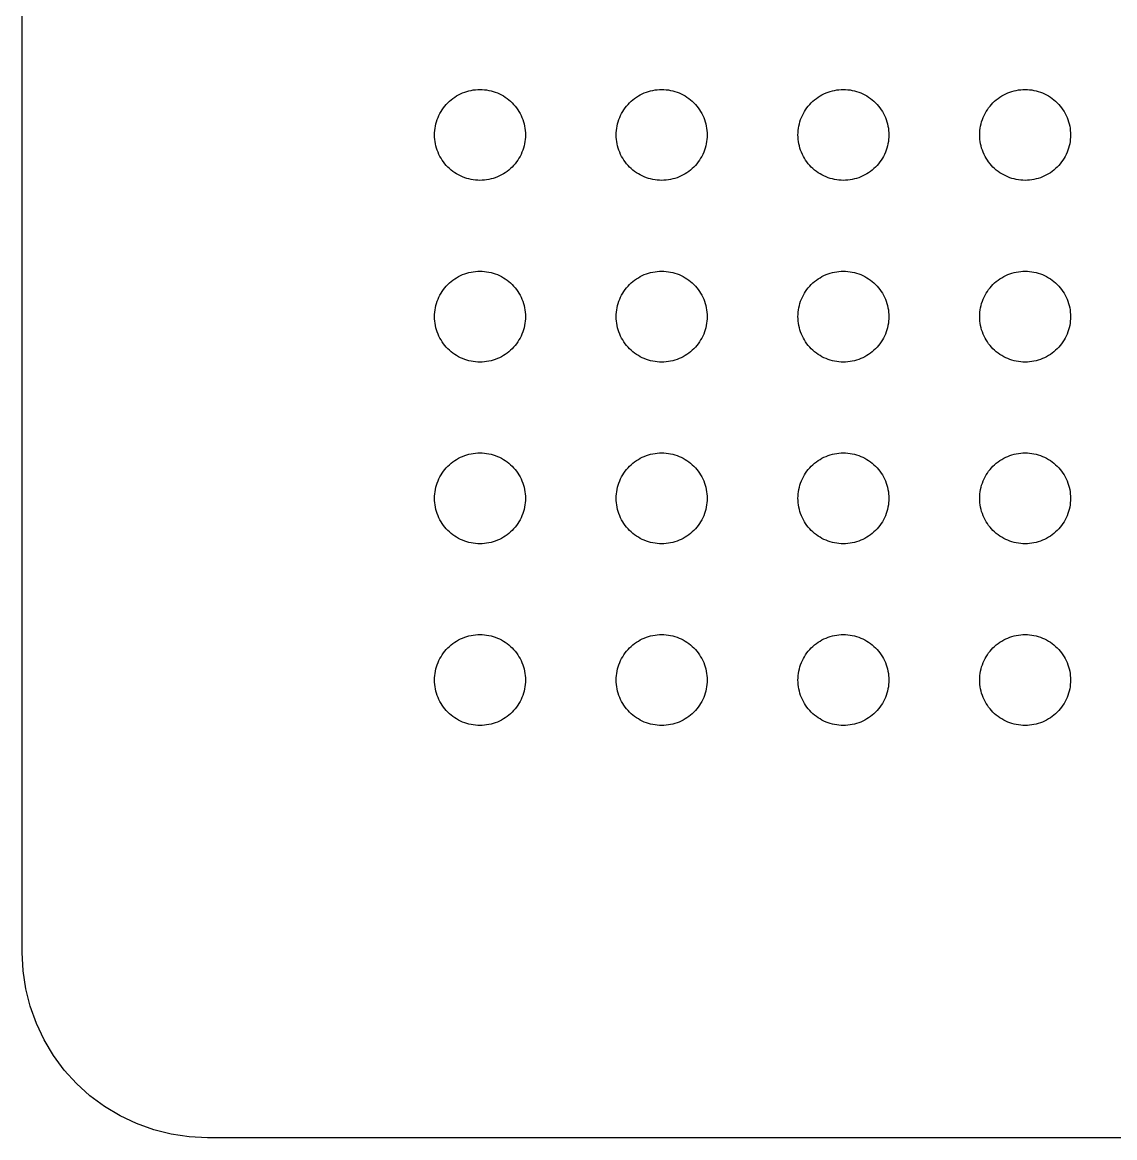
# Model space of a CAD drawing. Header units: millimetres. Extents: x 3 to 101, y 3 to 109.
# Drawn here: x 2.92 to 26.97, y 2.92 to 27.48 of the extents above; entities that cross this region are included whole.
import ezdxf

# ---------------------------------------------------------------- set-up
doc = ezdxf.new("R2010")
doc.units = ezdxf.units.MM
doc.layers.add('CUT', color=1, linetype='Continuous')
doc.layers.add('ENGRAVE', color=5, linetype='Continuous')

msp = doc.modelspace()

# ---------------------------------------------------------------- linework, layer by layer
at = {"layer": 'CUT'}
msp.add_lwpolyline([(97.0018, 2.925), (6.9982, 2.925), (6.6006, 2.9445), (6.205, 3.0032), (5.8171, 3.1004), (5.4405, 3.2351), (5.079, 3.4061), (4.736, 3.6117), (4.4148, 3.8499), (4.1185, 4.1185), (3.8499, 4.4148), (3.6117, 4.736), (3.4061, 5.079), (3.2351, 5.4405), (3.1004, 5.8171), (3.0032, 6.205), (2.9445, 6.6006), (2.925, 6.9982), (2.925, 105.0018)], dxfattribs=at)
at = {"layer": 'ENGRAVE'}
for points in [[(14, 25), (13.9988, 24.9509), (13.9952, 24.902), (13.9892, 24.8533), (13.9808, 24.8049), (13.97, 24.757), (13.9569, 24.7097), (13.9415, 24.6631), (13.9239, 24.6173), (13.904, 24.5724), (13.8819, 24.5286), (13.8577, 24.4859), (13.8315, 24.4444), (13.8032, 24.4043), (13.773, 24.3656), (13.741, 24.3284), (13.7071, 24.2929), (13.6716, 24.259), (13.6344, 24.227), (13.5957, 24.1968), (13.5556, 24.1685), (13.5141, 24.1423), (13.4714, 24.1181), (13.4276, 24.096), (13.3827, 24.0761), (13.3369, 24.0585), (13.2903, 24.0431), (13.243, 24.03), (13.1951, 24.0192), (13.1467, 24.0108), (13.098, 24.0048), (13.0491, 24.0012), (13, 24), (12.9509, 24.0012), (12.902, 24.0048), (12.8533, 24.0108), (12.8049, 24.0192), (12.757, 24.03), (12.7097, 24.0431), (12.6631, 24.0585), (12.6173, 24.0761), (12.5724, 24.096), (12.5286, 24.1181), (12.4859, 24.1423), (12.4444, 24.1685), (12.4043, 24.1968), (12.3656, 24.227), (12.3284, 24.259), (12.2929, 24.2929), (12.259, 24.3284), (12.227, 24.3656), (12.1968, 24.4043), (12.1685, 24.4444), (12.1423, 24.4859), (12.1181, 24.5286), (12.096, 24.5724), (12.0761, 24.6173), (12.0585, 24.6631), (12.0431, 24.7097), (12.03, 24.757), (12.0192, 24.8049), (12.0108, 24.8533), (12.0048, 24.902), (12.0012, 24.9509), (12, 25), (12.0012, 25.0491), (12.0048, 25.098), (12.0108, 25.1467), (12.0192, 25.1951), (12.03, 25.243), (12.0431, 25.2903), (12.0585, 25.3369), (12.0761, 25.3827), (12.096, 25.4276), (12.1181, 25.4714), (12.1423, 25.5141), (12.1685, 25.5556), (12.1968, 25.5957), (12.227, 25.6344), (12.259, 25.6716), (12.2929, 25.7071), (12.3284, 25.741), (12.3656, 25.773), (12.4043, 25.8032), (12.4444, 25.8315), (12.4859, 25.8577), (12.5286, 25.8819), (12.5724, 25.904), (12.6173, 25.9239), (12.6631, 25.9415), (12.7097, 25.9569), (12.757, 25.97), (12.8049, 25.9808), (12.8533, 25.9892), (12.902, 25.9952), (12.9509, 25.9988), (13, 26), (13.0491, 25.9988), (13.098, 25.9952), (13.1467, 25.9892), (13.1951, 25.9808), (13.243, 25.97), (13.2903, 25.9569), (13.3369, 25.9415), (13.3827, 25.9239), (13.4276, 25.904), (13.4714, 25.8819), (13.5141, 25.8577), (13.5556, 25.8315), (13.5957, 25.8032), (13.6344, 25.773), (13.6716, 25.741), (13.7071, 25.7071), (13.741, 25.6716), (13.773, 25.6344), (13.8032, 25.5957), (13.8315, 25.5556), (13.8577, 25.5141), (13.8819, 25.4714), (13.904, 25.4276), (13.9239, 25.3827), (13.9415, 25.3369), (13.9569, 25.2903), (13.97, 25.243), (13.9808, 25.1951), (13.9892, 25.1467), (13.9952, 25.098), (13.9988, 25.0491), (14, 25)], [(18, 25), (17.9988, 24.9509), (17.9952, 24.902), (17.9892, 24.8533), (17.9808, 24.8049), (17.97, 24.757), (17.9569, 24.7097), (17.9415, 24.6631), (17.9239, 24.6173), (17.904, 24.5724), (17.8819, 24.5286), (17.8577, 24.4859), (17.8315, 24.4444), (17.8032, 24.4043), (17.773, 24.3656), (17.741, 24.3284), (17.7071, 24.2929), (17.6716, 24.259), (17.6344, 24.227), (17.5957, 24.1968), (17.5556, 24.1685), (17.5141, 24.1423), (17.4714, 24.1181), (17.4276, 24.096), (17.3827, 24.0761), (17.3369, 24.0585), (17.2903, 24.0431), (17.243, 24.03), (17.1951, 24.0192), (17.1467, 24.0108), (17.098, 24.0048), (17.0491, 24.0012), (17, 24), (16.9509, 24.0012), (16.902, 24.0048), (16.8533, 24.0108), (16.8049, 24.0192), (16.757, 24.03), (16.7097, 24.0431), (16.6631, 24.0585), (16.6173, 24.0761), (16.5724, 24.096), (16.5286, 24.1181), (16.4859, 24.1423), (16.4444, 24.1685), (16.4043, 24.1968), (16.3656, 24.227), (16.3284, 24.259), (16.2929, 24.2929), (16.259, 24.3284), (16.227, 24.3656), (16.1968, 24.4043), (16.1685, 24.4444), (16.1423, 24.4859), (16.1181, 24.5286), (16.096, 24.5724), (16.0761, 24.6173), (16.0585, 24.6631), (16.0431, 24.7097), (16.03, 24.757), (16.0192, 24.8049), (16.0108, 24.8533), (16.0048, 24.902), (16.0012, 24.9509), (16, 25), (16.0012, 25.0491), (16.0048, 25.098), (16.0108, 25.1467), (16.0192, 25.1951), (16.03, 25.243), (16.0431, 25.2903), (16.0585, 25.3369), (16.0761, 25.3827), (16.096, 25.4276), (16.1181, 25.4714), (16.1423, 25.5141), (16.1685, 25.5556), (16.1968, 25.5957), (16.227, 25.6344), (16.259, 25.6716), (16.2929, 25.7071), (16.3284, 25.741), (16.3656, 25.773), (16.4043, 25.8032), (16.4444, 25.8315), (16.4859, 25.8577), (16.5286, 25.8819), (16.5724, 25.904), (16.6173, 25.9239), (16.6631, 25.9415), (16.7097, 25.9569), (16.757, 25.97), (16.8049, 25.9808), (16.8533, 25.9892), (16.902, 25.9952), (16.9509, 25.9988), (17, 26), (17.0491, 25.9988), (17.098, 25.9952), (17.1467, 25.9892), (17.1951, 25.9808), (17.243, 25.97), (17.2903, 25.9569), (17.3369, 25.9415), (17.3827, 25.9239), (17.4276, 25.904), (17.4714, 25.8819), (17.5141, 25.8577), (17.5556, 25.8315), (17.5957, 25.8032), (17.6344, 25.773), (17.6716, 25.741), (17.7071, 25.7071), (17.741, 25.6716), (17.773, 25.6344), (17.8032, 25.5957), (17.8315, 25.5556), (17.8577, 25.5141), (17.8819, 25.4714), (17.904, 25.4276), (17.9239, 25.3827), (17.9415, 25.3369), (17.9569, 25.2903), (17.97, 25.243), (17.9808, 25.1951), (17.9892, 25.1467), (17.9952, 25.098), (17.9988, 25.0491), (18, 25)], [(22, 25), (21.9988, 24.9509), (21.9952, 24.902), (21.9892, 24.8533), (21.9808, 24.8049), (21.97, 24.757), (21.9569, 24.7097), (21.9415, 24.6631), (21.9239, 24.6173), (21.904, 24.5724), (21.8819, 24.5286), (21.8577, 24.4859), (21.8315, 24.4444), (21.8032, 24.4043), (21.773, 24.3656), (21.741, 24.3284), (21.7071, 24.2929), (21.6716, 24.259), (21.6344, 24.227), (21.5957, 24.1968), (21.5556, 24.1685), (21.5141, 24.1423), (21.4714, 24.1181), (21.4276, 24.096), (21.3827, 24.0761), (21.3369, 24.0585), (21.2903, 24.0431), (21.243, 24.03), (21.1951, 24.0192), (21.1467, 24.0108), (21.098, 24.0048), (21.0491, 24.0012), (21, 24), (20.9509, 24.0012), (20.902, 24.0048), (20.8533, 24.0108), (20.8049, 24.0192), (20.757, 24.03), (20.7097, 24.0431), (20.6631, 24.0585), (20.6173, 24.0761), (20.5724, 24.096), (20.5286, 24.1181), (20.4859, 24.1423), (20.4444, 24.1685), (20.4043, 24.1968), (20.3656, 24.227), (20.3284, 24.259), (20.2929, 24.2929), (20.259, 24.3284), (20.227, 24.3656), (20.1968, 24.4043), (20.1685, 24.4444), (20.1423, 24.4859), (20.1181, 24.5286), (20.096, 24.5724), (20.0761, 24.6173), (20.0585, 24.6631), (20.0431, 24.7097), (20.03, 24.757), (20.0192, 24.8049), (20.0108, 24.8533), (20.0048, 24.902), (20.0012, 24.9509), (20, 25), (20.0012, 25.0491), (20.0048, 25.098), (20.0108, 25.1467), (20.0192, 25.1951), (20.03, 25.243), (20.0431, 25.2903), (20.0585, 25.3369), (20.0761, 25.3827), (20.096, 25.4276), (20.1181, 25.4714), (20.1423, 25.5141), (20.1685, 25.5556), (20.1968, 25.5957), (20.227, 25.6344), (20.259, 25.6716), (20.2929, 25.7071), (20.3284, 25.741), (20.3656, 25.773), (20.4043, 25.8032), (20.4444, 25.8315), (20.4859, 25.8577), (20.5286, 25.8819), (20.5724, 25.904), (20.6173, 25.9239), (20.6631, 25.9415), (20.7097, 25.9569), (20.757, 25.97), (20.8049, 25.9808), (20.8533, 25.9892), (20.902, 25.9952), (20.9509, 25.9988), (21, 26), (21.0491, 25.9988), (21.098, 25.9952), (21.1467, 25.9892), (21.1951, 25.9808), (21.243, 25.97), (21.2903, 25.9569), (21.3369, 25.9415), (21.3827, 25.9239), (21.4276, 25.904), (21.4714, 25.8819), (21.5141, 25.8577), (21.5556, 25.8315), (21.5957, 25.8032), (21.6344, 25.773), (21.6716, 25.741), (21.7071, 25.7071), (21.741, 25.6716), (21.773, 25.6344), (21.8032, 25.5957), (21.8315, 25.5556), (21.8577, 25.5141), (21.8819, 25.4714), (21.904, 25.4276), (21.9239, 25.3827), (21.9415, 25.3369), (21.9569, 25.2903), (21.97, 25.243), (21.9808, 25.1951), (21.9892, 25.1467), (21.9952, 25.098), (21.9988, 25.0491), (22, 25)], [(26, 25), (25.9988, 24.9509), (25.9952, 24.902), (25.9892, 24.8533), (25.9808, 24.8049), (25.97, 24.757), (25.9569, 24.7097), (25.9415, 24.6631), (25.9239, 24.6173), (25.904, 24.5724), (25.8819, 24.5286), (25.8577, 24.4859), (25.8315, 24.4444), (25.8032, 24.4043), (25.773, 24.3656), (25.741, 24.3284), (25.7071, 24.2929), (25.6716, 24.259), (25.6344, 24.227), (25.5957, 24.1968), (25.5556, 24.1685), (25.5141, 24.1423), (25.4714, 24.1181), (25.4276, 24.096), (25.3827, 24.0761), (25.3369, 24.0585), (25.2903, 24.0431), (25.243, 24.03), (25.1951, 24.0192), (25.1467, 24.0108), (25.098, 24.0048), (25.0491, 24.0012), (25, 24), (24.9509, 24.0012), (24.902, 24.0048), (24.8533, 24.0108), (24.8049, 24.0192), (24.757, 24.03), (24.7097, 24.0431), (24.6631, 24.0585), (24.6173, 24.0761), (24.5724, 24.096), (24.5286, 24.1181), (24.4859, 24.1423), (24.4444, 24.1685), (24.4043, 24.1968), (24.3656, 24.227), (24.3284, 24.259), (24.2929, 24.2929), (24.259, 24.3284), (24.227, 24.3656), (24.1968, 24.4043), (24.1685, 24.4444), (24.1423, 24.4859), (24.1181, 24.5286), (24.096, 24.5724), (24.0761, 24.6173), (24.0585, 24.6631), (24.0431, 24.7097), (24.03, 24.757), (24.0192, 24.8049), (24.0108, 24.8533), (24.0048, 24.902), (24.0012, 24.9509), (24, 25), (24.0012, 25.0491), (24.0048, 25.098), (24.0108, 25.1467), (24.0192, 25.1951), (24.03, 25.243), (24.0431, 25.2903), (24.0585, 25.3369), (24.0761, 25.3827), (24.096, 25.4276), (24.1181, 25.4714), (24.1423, 25.5141), (24.1685, 25.5556), (24.1968, 25.5957), (24.227, 25.6344), (24.259, 25.6716), (24.2929, 25.7071), (24.3284, 25.741), (24.3656, 25.773), (24.4043, 25.8032), (24.4444, 25.8315), (24.4859, 25.8577), (24.5286, 25.8819), (24.5724, 25.904), (24.6173, 25.9239), (24.6631, 25.9415), (24.7097, 25.9569), (24.757, 25.97), (24.8049, 25.9808), (24.8533, 25.9892), (24.902, 25.9952), (24.9509, 25.9988), (25, 26), (25.0491, 25.9988), (25.098, 25.9952), (25.1467, 25.9892), (25.1951, 25.9808), (25.243, 25.97), (25.2903, 25.9569), (25.3369, 25.9415), (25.3827, 25.9239), (25.4276, 25.904), (25.4714, 25.8819), (25.5141, 25.8577), (25.5556, 25.8315), (25.5957, 25.8032), (25.6344, 25.773), (25.6716, 25.741), (25.7071, 25.7071), (25.741, 25.6716), (25.773, 25.6344), (25.8032, 25.5957), (25.8315, 25.5556), (25.8577, 25.5141), (25.8819, 25.4714), (25.904, 25.4276), (25.9239, 25.3827), (25.9415, 25.3369), (25.9569, 25.2903), (25.97, 25.243), (25.9808, 25.1951), (25.9892, 25.1467), (25.9952, 25.098), (25.9988, 25.0491), (26, 25)], [(14, 21), (13.9988, 20.9509), (13.9952, 20.902), (13.9892, 20.8533), (13.9808, 20.8049), (13.97, 20.757), (13.9569, 20.7097), (13.9415, 20.6631), (13.9239, 20.6173), (13.904, 20.5724), (13.8819, 20.5286), (13.8577, 20.4859), (13.8315, 20.4444), (13.8032, 20.4043), (13.773, 20.3656), (13.741, 20.3284), (13.7071, 20.2929), (13.6716, 20.259), (13.6344, 20.227), (13.5957, 20.1968), (13.5556, 20.1685), (13.5141, 20.1423), (13.4714, 20.1181), (13.4276, 20.096), (13.3827, 20.0761), (13.3369, 20.0585), (13.2903, 20.0431), (13.243, 20.03), (13.1951, 20.0192), (13.1467, 20.0108), (13.098, 20.0048), (13.0491, 20.0012), (13, 20), (12.9509, 20.0012), (12.902, 20.0048), (12.8533, 20.0108), (12.8049, 20.0192), (12.757, 20.03), (12.7097, 20.0431), (12.6631, 20.0585), (12.6173, 20.0761), (12.5724, 20.096), (12.5286, 20.1181), (12.4859, 20.1423), (12.4444, 20.1685), (12.4043, 20.1968), (12.3656, 20.227), (12.3284, 20.259), (12.2929, 20.2929), (12.259, 20.3284), (12.227, 20.3656), (12.1968, 20.4043), (12.1685, 20.4444), (12.1423, 20.4859), (12.1181, 20.5286), (12.096, 20.5724), (12.0761, 20.6173), (12.0585, 20.6631), (12.0431, 20.7097), (12.03, 20.757), (12.0192, 20.8049), (12.0108, 20.8533), (12.0048, 20.902), (12.0012, 20.9509), (12, 21), (12.0012, 21.0491), (12.0048, 21.098), (12.0108, 21.1467), (12.0192, 21.1951), (12.03, 21.243), (12.0431, 21.2903), (12.0585, 21.3369), (12.0761, 21.3827), (12.096, 21.4276), (12.1181, 21.4714), (12.1423, 21.5141), (12.1685, 21.5556), (12.1968, 21.5957), (12.227, 21.6344), (12.259, 21.6716), (12.2929, 21.7071), (12.3284, 21.741), (12.3656, 21.773), (12.4043, 21.8032), (12.4444, 21.8315), (12.4859, 21.8577), (12.5286, 21.8819), (12.5724, 21.904), (12.6173, 21.9239), (12.6631, 21.9415), (12.7097, 21.9569), (12.757, 21.97), (12.8049, 21.9808), (12.8533, 21.9892), (12.902, 21.9952), (12.9509, 21.9988), (13, 22), (13.0491, 21.9988), (13.098, 21.9952), (13.1467, 21.9892), (13.1951, 21.9808), (13.243, 21.97), (13.2903, 21.9569), (13.3369, 21.9415), (13.3827, 21.9239), (13.4276, 21.904), (13.4714, 21.8819), (13.5141, 21.8577), (13.5556, 21.8315), (13.5957, 21.8032), (13.6344, 21.773), (13.6716, 21.741), (13.7071, 21.7071), (13.741, 21.6716), (13.773, 21.6344), (13.8032, 21.5957), (13.8315, 21.5556), (13.8577, 21.5141), (13.8819, 21.4714), (13.904, 21.4276), (13.9239, 21.3827), (13.9415, 21.3369), (13.9569, 21.2903), (13.97, 21.243), (13.9808, 21.1951), (13.9892, 21.1467), (13.9952, 21.098), (13.9988, 21.0491), (14, 21)], [(18, 21), (17.9988, 20.9509), (17.9952, 20.902), (17.9892, 20.8533), (17.9808, 20.8049), (17.97, 20.757), (17.9569, 20.7097), (17.9415, 20.6631), (17.9239, 20.6173), (17.904, 20.5724), (17.8819, 20.5286), (17.8577, 20.4859), (17.8315, 20.4444), (17.8032, 20.4043), (17.773, 20.3656), (17.741, 20.3284), (17.7071, 20.2929), (17.6716, 20.259), (17.6344, 20.227), (17.5957, 20.1968), (17.5556, 20.1685), (17.5141, 20.1423), (17.4714, 20.1181), (17.4276, 20.096), (17.3827, 20.0761), (17.3369, 20.0585), (17.2903, 20.0431), (17.243, 20.03), (17.1951, 20.0192), (17.1467, 20.0108), (17.098, 20.0048), (17.0491, 20.0012), (17, 20), (16.9509, 20.0012), (16.902, 20.0048), (16.8533, 20.0108), (16.8049, 20.0192), (16.757, 20.03), (16.7097, 20.0431), (16.6631, 20.0585), (16.6173, 20.0761), (16.5724, 20.096), (16.5286, 20.1181), (16.4859, 20.1423), (16.4444, 20.1685), (16.4043, 20.1968), (16.3656, 20.227), (16.3284, 20.259), (16.2929, 20.2929), (16.259, 20.3284), (16.227, 20.3656), (16.1968, 20.4043), (16.1685, 20.4444), (16.1423, 20.4859), (16.1181, 20.5286), (16.096, 20.5724), (16.0761, 20.6173), (16.0585, 20.6631), (16.0431, 20.7097), (16.03, 20.757), (16.0192, 20.8049), (16.0108, 20.8533), (16.0048, 20.902), (16.0012, 20.9509), (16, 21), (16.0012, 21.0491), (16.0048, 21.098), (16.0108, 21.1467), (16.0192, 21.1951), (16.03, 21.243), (16.0431, 21.2903), (16.0585, 21.3369), (16.0761, 21.3827), (16.096, 21.4276), (16.1181, 21.4714), (16.1423, 21.5141), (16.1685, 21.5556), (16.1968, 21.5957), (16.227, 21.6344), (16.259, 21.6716), (16.2929, 21.7071), (16.3284, 21.741), (16.3656, 21.773), (16.4043, 21.8032), (16.4444, 21.8315), (16.4859, 21.8577), (16.5286, 21.8819), (16.5724, 21.904), (16.6173, 21.9239), (16.6631, 21.9415), (16.7097, 21.9569), (16.757, 21.97), (16.8049, 21.9808), (16.8533, 21.9892), (16.902, 21.9952), (16.9509, 21.9988), (17, 22), (17.0491, 21.9988), (17.098, 21.9952), (17.1467, 21.9892), (17.1951, 21.9808), (17.243, 21.97), (17.2903, 21.9569), (17.3369, 21.9415), (17.3827, 21.9239), (17.4276, 21.904), (17.4714, 21.8819), (17.5141, 21.8577), (17.5556, 21.8315), (17.5957, 21.8032), (17.6344, 21.773), (17.6716, 21.741), (17.7071, 21.7071), (17.741, 21.6716), (17.773, 21.6344), (17.8032, 21.5957), (17.8315, 21.5556), (17.8577, 21.5141), (17.8819, 21.4714), (17.904, 21.4276), (17.9239, 21.3827), (17.9415, 21.3369), (17.9569, 21.2903), (17.97, 21.243), (17.9808, 21.1951), (17.9892, 21.1467), (17.9952, 21.098), (17.9988, 21.0491), (18, 21)], [(22, 21), (21.9988, 20.9509), (21.9952, 20.902), (21.9892, 20.8533), (21.9808, 20.8049), (21.97, 20.757), (21.9569, 20.7097), (21.9415, 20.6631), (21.9239, 20.6173), (21.904, 20.5724), (21.8819, 20.5286), (21.8577, 20.4859), (21.8315, 20.4444), (21.8032, 20.4043), (21.773, 20.3656), (21.741, 20.3284), (21.7071, 20.2929), (21.6716, 20.259), (21.6344, 20.227), (21.5957, 20.1968), (21.5556, 20.1685), (21.5141, 20.1423), (21.4714, 20.1181), (21.4276, 20.096), (21.3827, 20.0761), (21.3369, 20.0585), (21.2903, 20.0431), (21.243, 20.03), (21.1951, 20.0192), (21.1467, 20.0108), (21.098, 20.0048), (21.0491, 20.0012), (21, 20), (20.9509, 20.0012), (20.902, 20.0048), (20.8533, 20.0108), (20.8049, 20.0192), (20.757, 20.03), (20.7097, 20.0431), (20.6631, 20.0585), (20.6173, 20.0761), (20.5724, 20.096), (20.5286, 20.1181), (20.4859, 20.1423), (20.4444, 20.1685), (20.4043, 20.1968), (20.3656, 20.227), (20.3284, 20.259), (20.2929, 20.2929), (20.259, 20.3284), (20.227, 20.3656), (20.1968, 20.4043), (20.1685, 20.4444), (20.1423, 20.4859), (20.1181, 20.5286), (20.096, 20.5724), (20.0761, 20.6173), (20.0585, 20.6631), (20.0431, 20.7097), (20.03, 20.757), (20.0192, 20.8049), (20.0108, 20.8533), (20.0048, 20.902), (20.0012, 20.9509), (20, 21), (20.0012, 21.0491), (20.0048, 21.098), (20.0108, 21.1467), (20.0192, 21.1951), (20.03, 21.243), (20.0431, 21.2903), (20.0585, 21.3369), (20.0761, 21.3827), (20.096, 21.4276), (20.1181, 21.4714), (20.1423, 21.5141), (20.1685, 21.5556), (20.1968, 21.5957), (20.227, 21.6344), (20.259, 21.6716), (20.2929, 21.7071), (20.3284, 21.741), (20.3656, 21.773), (20.4043, 21.8032), (20.4444, 21.8315), (20.4859, 21.8577), (20.5286, 21.8819), (20.5724, 21.904), (20.6173, 21.9239), (20.6631, 21.9415), (20.7097, 21.9569), (20.757, 21.97), (20.8049, 21.9808), (20.8533, 21.9892), (20.902, 21.9952), (20.9509, 21.9988), (21, 22), (21.0491, 21.9988), (21.098, 21.9952), (21.1467, 21.9892), (21.1951, 21.9808), (21.243, 21.97), (21.2903, 21.9569), (21.3369, 21.9415), (21.3827, 21.9239), (21.4276, 21.904), (21.4714, 21.8819), (21.5141, 21.8577), (21.5556, 21.8315), (21.5957, 21.8032), (21.6344, 21.773), (21.6716, 21.741), (21.7071, 21.7071), (21.741, 21.6716), (21.773, 21.6344), (21.8032, 21.5957), (21.8315, 21.5556), (21.8577, 21.5141), (21.8819, 21.4714), (21.904, 21.4276), (21.9239, 21.3827), (21.9415, 21.3369), (21.9569, 21.2903), (21.97, 21.243), (21.9808, 21.1951), (21.9892, 21.1467), (21.9952, 21.098), (21.9988, 21.0491), (22, 21)], [(26, 21), (25.9988, 20.9509), (25.9952, 20.902), (25.9892, 20.8533), (25.9808, 20.8049), (25.97, 20.757), (25.9569, 20.7097), (25.9415, 20.6631), (25.9239, 20.6173), (25.904, 20.5724), (25.8819, 20.5286), (25.8577, 20.4859), (25.8315, 20.4444), (25.8032, 20.4043), (25.773, 20.3656), (25.741, 20.3284), (25.7071, 20.2929), (25.6716, 20.259), (25.6344, 20.227), (25.5957, 20.1968), (25.5556, 20.1685), (25.5141, 20.1423), (25.4714, 20.1181), (25.4276, 20.096), (25.3827, 20.0761), (25.3369, 20.0585), (25.2903, 20.0431), (25.243, 20.03), (25.1951, 20.0192), (25.1467, 20.0108), (25.098, 20.0048), (25.0491, 20.0012), (25, 20), (24.9509, 20.0012), (24.902, 20.0048), (24.8533, 20.0108), (24.8049, 20.0192), (24.757, 20.03), (24.7097, 20.0431), (24.6631, 20.0585), (24.6173, 20.0761), (24.5724, 20.096), (24.5286, 20.1181), (24.4859, 20.1423), (24.4444, 20.1685), (24.4043, 20.1968), (24.3656, 20.227), (24.3284, 20.259), (24.2929, 20.2929), (24.259, 20.3284), (24.227, 20.3656), (24.1968, 20.4043), (24.1685, 20.4444), (24.1423, 20.4859), (24.1181, 20.5286), (24.096, 20.5724), (24.0761, 20.6173), (24.0585, 20.6631), (24.0431, 20.7097), (24.03, 20.757), (24.0192, 20.8049), (24.0108, 20.8533), (24.0048, 20.902), (24.0012, 20.9509), (24, 21), (24.0012, 21.0491), (24.0048, 21.098), (24.0108, 21.1467), (24.0192, 21.1951), (24.03, 21.243), (24.0431, 21.2903), (24.0585, 21.3369), (24.0761, 21.3827), (24.096, 21.4276), (24.1181, 21.4714), (24.1423, 21.5141), (24.1685, 21.5556), (24.1968, 21.5957), (24.227, 21.6344), (24.259, 21.6716), (24.2929, 21.7071), (24.3284, 21.741), (24.3656, 21.773), (24.4043, 21.8032), (24.4444, 21.8315), (24.4859, 21.8577), (24.5286, 21.8819), (24.5724, 21.904), (24.6173, 21.9239), (24.6631, 21.9415), (24.7097, 21.9569), (24.757, 21.97), (24.8049, 21.9808), (24.8533, 21.9892), (24.902, 21.9952), (24.9509, 21.9988), (25, 22), (25.0491, 21.9988), (25.098, 21.9952), (25.1467, 21.9892), (25.1951, 21.9808), (25.243, 21.97), (25.2903, 21.9569), (25.3369, 21.9415), (25.3827, 21.9239), (25.4276, 21.904), (25.4714, 21.8819), (25.5141, 21.8577), (25.5556, 21.8315), (25.5957, 21.8032), (25.6344, 21.773), (25.6716, 21.741), (25.7071, 21.7071), (25.741, 21.6716), (25.773, 21.6344), (25.8032, 21.5957), (25.8315, 21.5556), (25.8577, 21.5141), (25.8819, 21.4714), (25.904, 21.4276), (25.9239, 21.3827), (25.9415, 21.3369), (25.9569, 21.2903), (25.97, 21.243), (25.9808, 21.1951), (25.9892, 21.1467), (25.9952, 21.098), (25.9988, 21.0491), (26, 21)], [(14, 17), (13.9988, 16.9509), (13.9952, 16.902), (13.9892, 16.8533), (13.9808, 16.8049), (13.97, 16.757), (13.9569, 16.7097), (13.9415, 16.6631), (13.9239, 16.6173), (13.904, 16.5724), (13.8819, 16.5286), (13.8577, 16.4859), (13.8315, 16.4444), (13.8032, 16.4043), (13.773, 16.3656), (13.741, 16.3284), (13.7071, 16.2929), (13.6716, 16.259), (13.6344, 16.227), (13.5957, 16.1968), (13.5556, 16.1685), (13.5141, 16.1423), (13.4714, 16.1181), (13.4276, 16.096), (13.3827, 16.0761), (13.3369, 16.0585), (13.2903, 16.0431), (13.243, 16.03), (13.1951, 16.0192), (13.1467, 16.0108), (13.098, 16.0048), (13.0491, 16.0012), (13, 16), (12.9509, 16.0012), (12.902, 16.0048), (12.8533, 16.0108), (12.8049, 16.0192), (12.757, 16.03), (12.7097, 16.0431), (12.6631, 16.0585), (12.6173, 16.0761), (12.5724, 16.096), (12.5286, 16.1181), (12.4859, 16.1423), (12.4444, 16.1685), (12.4043, 16.1968), (12.3656, 16.227), (12.3284, 16.259), (12.2929, 16.2929), (12.259, 16.3284), (12.227, 16.3656), (12.1968, 16.4043), (12.1685, 16.4444), (12.1423, 16.4859), (12.1181, 16.5286), (12.096, 16.5724), (12.0761, 16.6173), (12.0585, 16.6631), (12.0431, 16.7097), (12.03, 16.757), (12.0192, 16.8049), (12.0108, 16.8533), (12.0048, 16.902), (12.0012, 16.9509), (12, 17), (12.0012, 17.0491), (12.0048, 17.098), (12.0108, 17.1467), (12.0192, 17.1951), (12.03, 17.243), (12.0431, 17.2903), (12.0585, 17.3369), (12.0761, 17.3827), (12.096, 17.4276), (12.1181, 17.4714), (12.1423, 17.5141), (12.1685, 17.5556), (12.1968, 17.5957), (12.227, 17.6344), (12.259, 17.6716), (12.2929, 17.7071), (12.3284, 17.741), (12.3656, 17.773), (12.4043, 17.8032), (12.4444, 17.8315), (12.4859, 17.8577), (12.5286, 17.8819), (12.5724, 17.904), (12.6173, 17.9239), (12.6631, 17.9415), (12.7097, 17.9569), (12.757, 17.97), (12.8049, 17.9808), (12.8533, 17.9892), (12.902, 17.9952), (12.9509, 17.9988), (13, 18), (13.0491, 17.9988), (13.098, 17.9952), (13.1467, 17.9892), (13.1951, 17.9808), (13.243, 17.97), (13.2903, 17.9569), (13.3369, 17.9415), (13.3827, 17.9239), (13.4276, 17.904), (13.4714, 17.8819), (13.5141, 17.8577), (13.5556, 17.8315), (13.5957, 17.8032), (13.6344, 17.773), (13.6716, 17.741), (13.7071, 17.7071), (13.741, 17.6716), (13.773, 17.6344), (13.8032, 17.5957), (13.8315, 17.5556), (13.8577, 17.5141), (13.8819, 17.4714), (13.904, 17.4276), (13.9239, 17.3827), (13.9415, 17.3369), (13.9569, 17.2903), (13.97, 17.243), (13.9808, 17.1951), (13.9892, 17.1467), (13.9952, 17.098), (13.9988, 17.0491), (14, 17)], [(18, 17), (17.9988, 16.9509), (17.9952, 16.902), (17.9892, 16.8533), (17.9808, 16.8049), (17.97, 16.757), (17.9569, 16.7097), (17.9415, 16.6631), (17.9239, 16.6173), (17.904, 16.5724), (17.8819, 16.5286), (17.8577, 16.4859), (17.8315, 16.4444), (17.8032, 16.4043), (17.773, 16.3656), (17.741, 16.3284), (17.7071, 16.2929), (17.6716, 16.259), (17.6344, 16.227), (17.5957, 16.1968), (17.5556, 16.1685), (17.5141, 16.1423), (17.4714, 16.1181), (17.4276, 16.096), (17.3827, 16.0761), (17.3369, 16.0585), (17.2903, 16.0431), (17.243, 16.03), (17.1951, 16.0192), (17.1467, 16.0108), (17.098, 16.0048), (17.0491, 16.0012), (17, 16), (16.9509, 16.0012), (16.902, 16.0048), (16.8533, 16.0108), (16.8049, 16.0192), (16.757, 16.03), (16.7097, 16.0431), (16.6631, 16.0585), (16.6173, 16.0761), (16.5724, 16.096), (16.5286, 16.1181), (16.4859, 16.1423), (16.4444, 16.1685), (16.4043, 16.1968), (16.3656, 16.227), (16.3284, 16.259), (16.2929, 16.2929), (16.259, 16.3284), (16.227, 16.3656), (16.1968, 16.4043), (16.1685, 16.4444), (16.1423, 16.4859), (16.1181, 16.5286), (16.096, 16.5724), (16.0761, 16.6173), (16.0585, 16.6631), (16.0431, 16.7097), (16.03, 16.757), (16.0192, 16.8049), (16.0108, 16.8533), (16.0048, 16.902), (16.0012, 16.9509), (16, 17), (16.0012, 17.0491), (16.0048, 17.098), (16.0108, 17.1467), (16.0192, 17.1951), (16.03, 17.243), (16.0431, 17.2903), (16.0585, 17.3369), (16.0761, 17.3827), (16.096, 17.4276), (16.1181, 17.4714), (16.1423, 17.5141), (16.1685, 17.5556), (16.1968, 17.5957), (16.227, 17.6344), (16.259, 17.6716), (16.2929, 17.7071), (16.3284, 17.741), (16.3656, 17.773), (16.4043, 17.8032), (16.4444, 17.8315), (16.4859, 17.8577), (16.5286, 17.8819), (16.5724, 17.904), (16.6173, 17.9239), (16.6631, 17.9415), (16.7097, 17.9569), (16.757, 17.97), (16.8049, 17.9808), (16.8533, 17.9892), (16.902, 17.9952), (16.9509, 17.9988), (17, 18), (17.0491, 17.9988), (17.098, 17.9952), (17.1467, 17.9892), (17.1951, 17.9808), (17.243, 17.97), (17.2903, 17.9569), (17.3369, 17.9415), (17.3827, 17.9239), (17.4276, 17.904), (17.4714, 17.8819), (17.5141, 17.8577), (17.5556, 17.8315), (17.5957, 17.8032), (17.6344, 17.773), (17.6716, 17.741), (17.7071, 17.7071), (17.741, 17.6716), (17.773, 17.6344), (17.8032, 17.5957), (17.8315, 17.5556), (17.8577, 17.5141), (17.8819, 17.4714), (17.904, 17.4276), (17.9239, 17.3827), (17.9415, 17.3369), (17.9569, 17.2903), (17.97, 17.243), (17.9808, 17.1951), (17.9892, 17.1467), (17.9952, 17.098), (17.9988, 17.0491), (18, 17)], [(22, 17), (21.9988, 16.9509), (21.9952, 16.902), (21.9892, 16.8533), (21.9808, 16.8049), (21.97, 16.757), (21.9569, 16.7097), (21.9415, 16.6631), (21.9239, 16.6173), (21.904, 16.5724), (21.8819, 16.5286), (21.8577, 16.4859), (21.8315, 16.4444), (21.8032, 16.4043), (21.773, 16.3656), (21.741, 16.3284), (21.7071, 16.2929), (21.6716, 16.259), (21.6344, 16.227), (21.5957, 16.1968), (21.5556, 16.1685), (21.5141, 16.1423), (21.4714, 16.1181), (21.4276, 16.096), (21.3827, 16.0761), (21.3369, 16.0585), (21.2903, 16.0431), (21.243, 16.03), (21.1951, 16.0192), (21.1467, 16.0108), (21.098, 16.0048), (21.0491, 16.0012), (21, 16), (20.9509, 16.0012), (20.902, 16.0048), (20.8533, 16.0108), (20.8049, 16.0192), (20.757, 16.03), (20.7097, 16.0431), (20.6631, 16.0585), (20.6173, 16.0761), (20.5724, 16.096), (20.5286, 16.1181), (20.4859, 16.1423), (20.4444, 16.1685), (20.4043, 16.1968), (20.3656, 16.227), (20.3284, 16.259), (20.2929, 16.2929), (20.259, 16.3284), (20.227, 16.3656), (20.1968, 16.4043), (20.1685, 16.4444), (20.1423, 16.4859), (20.1181, 16.5286), (20.096, 16.5724), (20.0761, 16.6173), (20.0585, 16.6631), (20.0431, 16.7097), (20.03, 16.757), (20.0192, 16.8049), (20.0108, 16.8533), (20.0048, 16.902), (20.0012, 16.9509), (20, 17), (20.0012, 17.0491), (20.0048, 17.098), (20.0108, 17.1467), (20.0192, 17.1951), (20.03, 17.243), (20.0431, 17.2903), (20.0585, 17.3369), (20.0761, 17.3827), (20.096, 17.4276), (20.1181, 17.4714), (20.1423, 17.5141), (20.1685, 17.5556), (20.1968, 17.5957), (20.227, 17.6344), (20.259, 17.6716), (20.2929, 17.7071), (20.3284, 17.741), (20.3656, 17.773), (20.4043, 17.8032), (20.4444, 17.8315), (20.4859, 17.8577), (20.5286, 17.8819), (20.5724, 17.904), (20.6173, 17.9239), (20.6631, 17.9415), (20.7097, 17.9569), (20.757, 17.97), (20.8049, 17.9808), (20.8533, 17.9892), (20.902, 17.9952), (20.9509, 17.9988), (21, 18), (21.0491, 17.9988), (21.098, 17.9952), (21.1467, 17.9892), (21.1951, 17.9808), (21.243, 17.97), (21.2903, 17.9569), (21.3369, 17.9415), (21.3827, 17.9239), (21.4276, 17.904), (21.4714, 17.8819), (21.5141, 17.8577), (21.5556, 17.8315), (21.5957, 17.8032), (21.6344, 17.773), (21.6716, 17.741), (21.7071, 17.7071), (21.741, 17.6716), (21.773, 17.6344), (21.8032, 17.5957), (21.8315, 17.5556), (21.8577, 17.5141), (21.8819, 17.4714), (21.904, 17.4276), (21.9239, 17.3827), (21.9415, 17.3369), (21.9569, 17.2903), (21.97, 17.243), (21.9808, 17.1951), (21.9892, 17.1467), (21.9952, 17.098), (21.9988, 17.0491), (22, 17)], [(26, 17), (25.9988, 16.9509), (25.9952, 16.902), (25.9892, 16.8533), (25.9808, 16.8049), (25.97, 16.757), (25.9569, 16.7097), (25.9415, 16.6631), (25.9239, 16.6173), (25.904, 16.5724), (25.8819, 16.5286), (25.8577, 16.4859), (25.8315, 16.4444), (25.8032, 16.4043), (25.773, 16.3656), (25.741, 16.3284), (25.7071, 16.2929), (25.6716, 16.259), (25.6344, 16.227), (25.5957, 16.1968), (25.5556, 16.1685), (25.5141, 16.1423), (25.4714, 16.1181), (25.4276, 16.096), (25.3827, 16.0761), (25.3369, 16.0585), (25.2903, 16.0431), (25.243, 16.03), (25.1951, 16.0192), (25.1467, 16.0108), (25.098, 16.0048), (25.0491, 16.0012), (25, 16), (24.9509, 16.0012), (24.902, 16.0048), (24.8533, 16.0108), (24.8049, 16.0192), (24.757, 16.03), (24.7097, 16.0431), (24.6631, 16.0585), (24.6173, 16.0761), (24.5724, 16.096), (24.5286, 16.1181), (24.4859, 16.1423), (24.4444, 16.1685), (24.4043, 16.1968), (24.3656, 16.227), (24.3284, 16.259), (24.2929, 16.2929), (24.259, 16.3284), (24.227, 16.3656), (24.1968, 16.4043), (24.1685, 16.4444), (24.1423, 16.4859), (24.1181, 16.5286), (24.096, 16.5724), (24.0761, 16.6173), (24.0585, 16.6631), (24.0431, 16.7097), (24.03, 16.757), (24.0192, 16.8049), (24.0108, 16.8533), (24.0048, 16.902), (24.0012, 16.9509), (24, 17), (24.0012, 17.0491), (24.0048, 17.098), (24.0108, 17.1467), (24.0192, 17.1951), (24.03, 17.243), (24.0431, 17.2903), (24.0585, 17.3369), (24.0761, 17.3827), (24.096, 17.4276), (24.1181, 17.4714), (24.1423, 17.5141), (24.1685, 17.5556), (24.1968, 17.5957), (24.227, 17.6344), (24.259, 17.6716), (24.2929, 17.7071), (24.3284, 17.741), (24.3656, 17.773), (24.4043, 17.8032), (24.4444, 17.8315), (24.4859, 17.8577), (24.5286, 17.8819), (24.5724, 17.904), (24.6173, 17.9239), (24.6631, 17.9415), (24.7097, 17.9569), (24.757, 17.97), (24.8049, 17.9808), (24.8533, 17.9892), (24.902, 17.9952), (24.9509, 17.9988), (25, 18), (25.0491, 17.9988), (25.098, 17.9952), (25.1467, 17.9892), (25.1951, 17.9808), (25.243, 17.97), (25.2903, 17.9569), (25.3369, 17.9415), (25.3827, 17.9239), (25.4276, 17.904), (25.4714, 17.8819), (25.5141, 17.8577), (25.5556, 17.8315), (25.5957, 17.8032), (25.6344, 17.773), (25.6716, 17.741), (25.7071, 17.7071), (25.741, 17.6716), (25.773, 17.6344), (25.8032, 17.5957), (25.8315, 17.5556), (25.8577, 17.5141), (25.8819, 17.4714), (25.904, 17.4276), (25.9239, 17.3827), (25.9415, 17.3369), (25.9569, 17.2903), (25.97, 17.243), (25.9808, 17.1951), (25.9892, 17.1467), (25.9952, 17.098), (25.9988, 17.0491), (26, 17)], [(14, 13), (13.9988, 12.9509), (13.9952, 12.902), (13.9892, 12.8533), (13.9808, 12.8049), (13.97, 12.757), (13.9569, 12.7097), (13.9415, 12.6631), (13.9239, 12.6173), (13.904, 12.5724), (13.8819, 12.5286), (13.8577, 12.4859), (13.8315, 12.4444), (13.8032, 12.4043), (13.773, 12.3656), (13.741, 12.3284), (13.7071, 12.2929), (13.6716, 12.259), (13.6344, 12.227), (13.5957, 12.1968), (13.5556, 12.1685), (13.5141, 12.1423), (13.4714, 12.1181), (13.4276, 12.096), (13.3827, 12.0761), (13.3369, 12.0585), (13.2903, 12.0431), (13.243, 12.03), (13.1951, 12.0192), (13.1467, 12.0108), (13.098, 12.0048), (13.0491, 12.0012), (13, 12), (12.9509, 12.0012), (12.902, 12.0048), (12.8533, 12.0108), (12.8049, 12.0192), (12.757, 12.03), (12.7097, 12.0431), (12.6631, 12.0585), (12.6173, 12.0761), (12.5724, 12.096), (12.5286, 12.1181), (12.4859, 12.1423), (12.4444, 12.1685), (12.4043, 12.1968), (12.3656, 12.227), (12.3284, 12.259), (12.2929, 12.2929), (12.259, 12.3284), (12.227, 12.3656), (12.1968, 12.4043), (12.1685, 12.4444), (12.1423, 12.4859), (12.1181, 12.5286), (12.096, 12.5724), (12.0761, 12.6173), (12.0585, 12.6631), (12.0431, 12.7097), (12.03, 12.757), (12.0192, 12.8049), (12.0108, 12.8533), (12.0048, 12.902), (12.0012, 12.9509), (12, 13), (12.0012, 13.0491), (12.0048, 13.098), (12.0108, 13.1467), (12.0192, 13.1951), (12.03, 13.243), (12.0431, 13.2903), (12.0585, 13.3369), (12.0761, 13.3827), (12.096, 13.4276), (12.1181, 13.4714), (12.1423, 13.5141), (12.1685, 13.5556), (12.1968, 13.5957), (12.227, 13.6344), (12.259, 13.6716), (12.2929, 13.7071), (12.3284, 13.741), (12.3656, 13.773), (12.4043, 13.8032), (12.4444, 13.8315), (12.4859, 13.8577), (12.5286, 13.8819), (12.5724, 13.904), (12.6173, 13.9239), (12.6631, 13.9415), (12.7097, 13.9569), (12.757, 13.97), (12.8049, 13.9808), (12.8533, 13.9892), (12.902, 13.9952), (12.9509, 13.9988), (13, 14), (13.0491, 13.9988), (13.098, 13.9952), (13.1467, 13.9892), (13.1951, 13.9808), (13.243, 13.97), (13.2903, 13.9569), (13.3369, 13.9415), (13.3827, 13.9239), (13.4276, 13.904), (13.4714, 13.8819), (13.5141, 13.8577), (13.5556, 13.8315), (13.5957, 13.8032), (13.6344, 13.773), (13.6716, 13.741), (13.7071, 13.7071), (13.741, 13.6716), (13.773, 13.6344), (13.8032, 13.5957), (13.8315, 13.5556), (13.8577, 13.5141), (13.8819, 13.4714), (13.904, 13.4276), (13.9239, 13.3827), (13.9415, 13.3369), (13.9569, 13.2903), (13.97, 13.243), (13.9808, 13.1951), (13.9892, 13.1467), (13.9952, 13.098), (13.9988, 13.0491), (14, 13)], [(18, 13), (17.9988, 12.9509), (17.9952, 12.902), (17.9892, 12.8533), (17.9808, 12.8049), (17.97, 12.757), (17.9569, 12.7097), (17.9415, 12.6631), (17.9239, 12.6173), (17.904, 12.5724), (17.8819, 12.5286), (17.8577, 12.4859), (17.8315, 12.4444), (17.8032, 12.4043), (17.773, 12.3656), (17.741, 12.3284), (17.7071, 12.2929), (17.6716, 12.259), (17.6344, 12.227), (17.5957, 12.1968), (17.5556, 12.1685), (17.5141, 12.1423), (17.4714, 12.1181), (17.4276, 12.096), (17.3827, 12.0761), (17.3369, 12.0585), (17.2903, 12.0431), (17.243, 12.03), (17.1951, 12.0192), (17.1467, 12.0108), (17.098, 12.0048), (17.0491, 12.0012), (17, 12), (16.9509, 12.0012), (16.902, 12.0048), (16.8533, 12.0108), (16.8049, 12.0192), (16.757, 12.03), (16.7097, 12.0431), (16.6631, 12.0585), (16.6173, 12.0761), (16.5724, 12.096), (16.5286, 12.1181), (16.4859, 12.1423), (16.4444, 12.1685), (16.4043, 12.1968), (16.3656, 12.227), (16.3284, 12.259), (16.2929, 12.2929), (16.259, 12.3284), (16.227, 12.3656), (16.1968, 12.4043), (16.1685, 12.4444), (16.1423, 12.4859), (16.1181, 12.5286), (16.096, 12.5724), (16.0761, 12.6173), (16.0585, 12.6631), (16.0431, 12.7097), (16.03, 12.757), (16.0192, 12.8049), (16.0108, 12.8533), (16.0048, 12.902), (16.0012, 12.9509), (16, 13), (16.0012, 13.0491), (16.0048, 13.098), (16.0108, 13.1467), (16.0192, 13.1951), (16.03, 13.243), (16.0431, 13.2903), (16.0585, 13.3369), (16.0761, 13.3827), (16.096, 13.4276), (16.1181, 13.4714), (16.1423, 13.5141), (16.1685, 13.5556), (16.1968, 13.5957), (16.227, 13.6344), (16.259, 13.6716), (16.2929, 13.7071), (16.3284, 13.741), (16.3656, 13.773), (16.4043, 13.8032), (16.4444, 13.8315), (16.4859, 13.8577), (16.5286, 13.8819), (16.5724, 13.904), (16.6173, 13.9239), (16.6631, 13.9415), (16.7097, 13.9569), (16.757, 13.97), (16.8049, 13.9808), (16.8533, 13.9892), (16.902, 13.9952), (16.9509, 13.9988), (17, 14), (17.0491, 13.9988), (17.098, 13.9952), (17.1467, 13.9892), (17.1951, 13.9808), (17.243, 13.97), (17.2903, 13.9569), (17.3369, 13.9415), (17.3827, 13.9239), (17.4276, 13.904), (17.4714, 13.8819), (17.5141, 13.8577), (17.5556, 13.8315), (17.5957, 13.8032), (17.6344, 13.773), (17.6716, 13.741), (17.7071, 13.7071), (17.741, 13.6716), (17.773, 13.6344), (17.8032, 13.5957), (17.8315, 13.5556), (17.8577, 13.5141), (17.8819, 13.4714), (17.904, 13.4276), (17.9239, 13.3827), (17.9415, 13.3369), (17.9569, 13.2903), (17.97, 13.243), (17.9808, 13.1951), (17.9892, 13.1467), (17.9952, 13.098), (17.9988, 13.0491), (18, 13)], [(22, 13), (21.9988, 12.9509), (21.9952, 12.902), (21.9892, 12.8533), (21.9808, 12.8049), (21.97, 12.757), (21.9569, 12.7097), (21.9415, 12.6631), (21.9239, 12.6173), (21.904, 12.5724), (21.8819, 12.5286), (21.8577, 12.4859), (21.8315, 12.4444), (21.8032, 12.4043), (21.773, 12.3656), (21.741, 12.3284), (21.7071, 12.2929), (21.6716, 12.259), (21.6344, 12.227), (21.5957, 12.1968), (21.5556, 12.1685), (21.5141, 12.1423), (21.4714, 12.1181), (21.4276, 12.096), (21.3827, 12.0761), (21.3369, 12.0585), (21.2903, 12.0431), (21.243, 12.03), (21.1951, 12.0192), (21.1467, 12.0108), (21.098, 12.0048), (21.0491, 12.0012), (21, 12), (20.9509, 12.0012), (20.902, 12.0048), (20.8533, 12.0108), (20.8049, 12.0192), (20.757, 12.03), (20.7097, 12.0431), (20.6631, 12.0585), (20.6173, 12.0761), (20.5724, 12.096), (20.5286, 12.1181), (20.4859, 12.1423), (20.4444, 12.1685), (20.4043, 12.1968), (20.3656, 12.227), (20.3284, 12.259), (20.2929, 12.2929), (20.259, 12.3284), (20.227, 12.3656), (20.1968, 12.4043), (20.1685, 12.4444), (20.1423, 12.4859), (20.1181, 12.5286), (20.096, 12.5724), (20.0761, 12.6173), (20.0585, 12.6631), (20.0431, 12.7097), (20.03, 12.757), (20.0192, 12.8049), (20.0108, 12.8533), (20.0048, 12.902), (20.0012, 12.9509), (20, 13), (20.0012, 13.0491), (20.0048, 13.098), (20.0108, 13.1467), (20.0192, 13.1951), (20.03, 13.243), (20.0431, 13.2903), (20.0585, 13.3369), (20.0761, 13.3827), (20.096, 13.4276), (20.1181, 13.4714), (20.1423, 13.5141), (20.1685, 13.5556), (20.1968, 13.5957), (20.227, 13.6344), (20.259, 13.6716), (20.2929, 13.7071), (20.3284, 13.741), (20.3656, 13.773), (20.4043, 13.8032), (20.4444, 13.8315), (20.4859, 13.8577), (20.5286, 13.8819), (20.5724, 13.904), (20.6173, 13.9239), (20.6631, 13.9415), (20.7097, 13.9569), (20.757, 13.97), (20.8049, 13.9808), (20.8533, 13.9892), (20.902, 13.9952), (20.9509, 13.9988), (21, 14), (21.0491, 13.9988), (21.098, 13.9952), (21.1467, 13.9892), (21.1951, 13.9808), (21.243, 13.97), (21.2903, 13.9569), (21.3369, 13.9415), (21.3827, 13.9239), (21.4276, 13.904), (21.4714, 13.8819), (21.5141, 13.8577), (21.5556, 13.8315), (21.5957, 13.8032), (21.6344, 13.773), (21.6716, 13.741), (21.7071, 13.7071), (21.741, 13.6716), (21.773, 13.6344), (21.8032, 13.5957), (21.8315, 13.5556), (21.8577, 13.5141), (21.8819, 13.4714), (21.904, 13.4276), (21.9239, 13.3827), (21.9415, 13.3369), (21.9569, 13.2903), (21.97, 13.243), (21.9808, 13.1951), (21.9892, 13.1467), (21.9952, 13.098), (21.9988, 13.0491), (22, 13)], [(26, 13), (25.9988, 12.9509), (25.9952, 12.902), (25.9892, 12.8533), (25.9808, 12.8049), (25.97, 12.757), (25.9569, 12.7097), (25.9415, 12.6631), (25.9239, 12.6173), (25.904, 12.5724), (25.8819, 12.5286), (25.8577, 12.4859), (25.8315, 12.4444), (25.8032, 12.4043), (25.773, 12.3656), (25.741, 12.3284), (25.7071, 12.2929), (25.6716, 12.259), (25.6344, 12.227), (25.5957, 12.1968), (25.5556, 12.1685), (25.5141, 12.1423), (25.4714, 12.1181), (25.4276, 12.096), (25.3827, 12.0761), (25.3369, 12.0585), (25.2903, 12.0431), (25.243, 12.03), (25.1951, 12.0192), (25.1467, 12.0108), (25.098, 12.0048), (25.0491, 12.0012), (25, 12), (24.9509, 12.0012), (24.902, 12.0048), (24.8533, 12.0108), (24.8049, 12.0192), (24.757, 12.03), (24.7097, 12.0431), (24.6631, 12.0585), (24.6173, 12.0761), (24.5724, 12.096), (24.5286, 12.1181), (24.4859, 12.1423), (24.4444, 12.1685), (24.4043, 12.1968), (24.3656, 12.227), (24.3284, 12.259), (24.2929, 12.2929), (24.259, 12.3284), (24.227, 12.3656), (24.1968, 12.4043), (24.1685, 12.4444), (24.1423, 12.4859), (24.1181, 12.5286), (24.096, 12.5724), (24.0761, 12.6173), (24.0585, 12.6631), (24.0431, 12.7097), (24.03, 12.757), (24.0192, 12.8049), (24.0108, 12.8533), (24.0048, 12.902), (24.0012, 12.9509), (24, 13), (24.0012, 13.0491), (24.0048, 13.098), (24.0108, 13.1467), (24.0192, 13.1951), (24.03, 13.243), (24.0431, 13.2903), (24.0585, 13.3369), (24.0761, 13.3827), (24.096, 13.4276), (24.1181, 13.4714), (24.1423, 13.5141), (24.1685, 13.5556), (24.1968, 13.5957), (24.227, 13.6344), (24.259, 13.6716), (24.2929, 13.7071), (24.3284, 13.741), (24.3656, 13.773), (24.4043, 13.8032), (24.4444, 13.8315), (24.4859, 13.8577), (24.5286, 13.8819), (24.5724, 13.904), (24.6173, 13.9239), (24.6631, 13.9415), (24.7097, 13.9569), (24.757, 13.97), (24.8049, 13.9808), (24.8533, 13.9892), (24.902, 13.9952), (24.9509, 13.9988), (25, 14), (25.0491, 13.9988), (25.098, 13.9952), (25.1467, 13.9892), (25.1951, 13.9808), (25.243, 13.97), (25.2903, 13.9569), (25.3369, 13.9415), (25.3827, 13.9239), (25.4276, 13.904), (25.4714, 13.8819), (25.5141, 13.8577), (25.5556, 13.8315), (25.5957, 13.8032), (25.6344, 13.773), (25.6716, 13.741), (25.7071, 13.7071), (25.741, 13.6716), (25.773, 13.6344), (25.8032, 13.5957), (25.8315, 13.5556), (25.8577, 13.5141), (25.8819, 13.4714), (25.904, 13.4276), (25.9239, 13.3827), (25.9415, 13.3369), (25.9569, 13.2903), (25.97, 13.243), (25.9808, 13.1951), (25.9892, 13.1467), (25.9952, 13.098), (25.9988, 13.0491), (26, 13)]]:
    msp.add_lwpolyline(points, close=True, dxfattribs=at)

doc.saveas('drawing.dxf')
